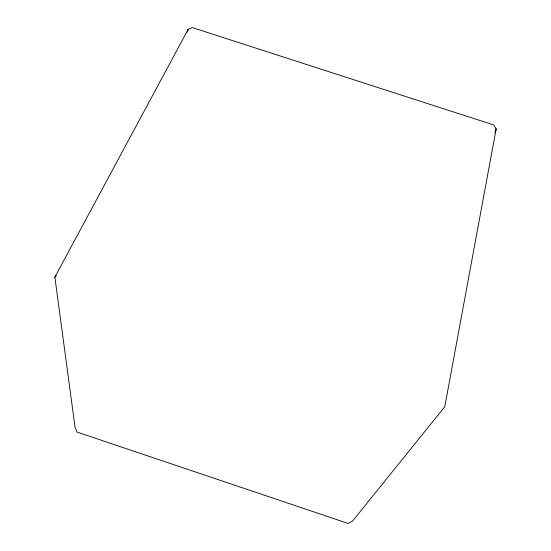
<?xml version="1.0" encoding="UTF-8"?>
<svg xmlns="http://www.w3.org/2000/svg" width="551" height="551" viewBox="0 0 551 551"><rect width="100%" height="100%" fill="white"/><g stroke="black" fill="none" stroke-linecap="round" stroke-linejoin="round"><path stroke-width="0.83" d="M187.34 31.924L188.111 29.465L192.196 27.55L493.765 124.96L496.141 128.996L444.767 406.734L352.516 521.122L348.184 523.45L77.05 432.074L75.101 427.659L54.859 277.146L188.111 29.465L187.299 31.91M496.141 128.996L495.073 132.254L496.141 128.996M56.037 275.893L54.859 277.146L56.05 275.906"/></g></svg>
